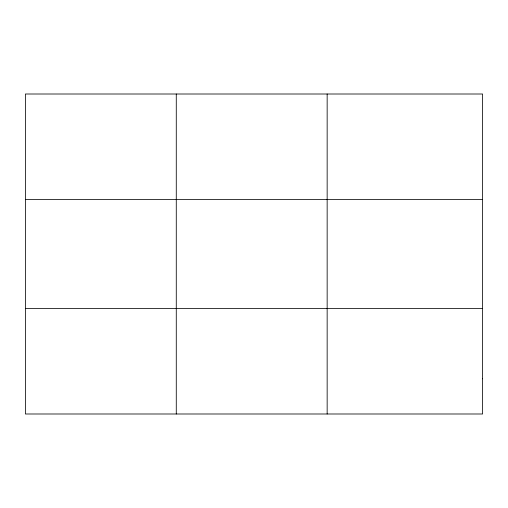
<?xml version="1.0" encoding="UTF-8"?>
<svg xmlns="http://www.w3.org/2000/svg" width="508" height="508" viewBox="0 0 508 508"><rect width="100%" height="100%" fill="white"/><g stroke="black" fill="none" stroke-linecap="round" stroke-linejoin="round"><path stroke-width="0.76" d="M176.276 94.005L176.276 413.995M327.152 94.005L327.152 413.995M25.4 199.6L482.6 199.6M25.4 308.4L482.6 308.4M482.6 378.797L482.6 413.995L25.4 413.995L25.4 94.005L482.6 94.005L482.6 378.797"/></g></svg>
